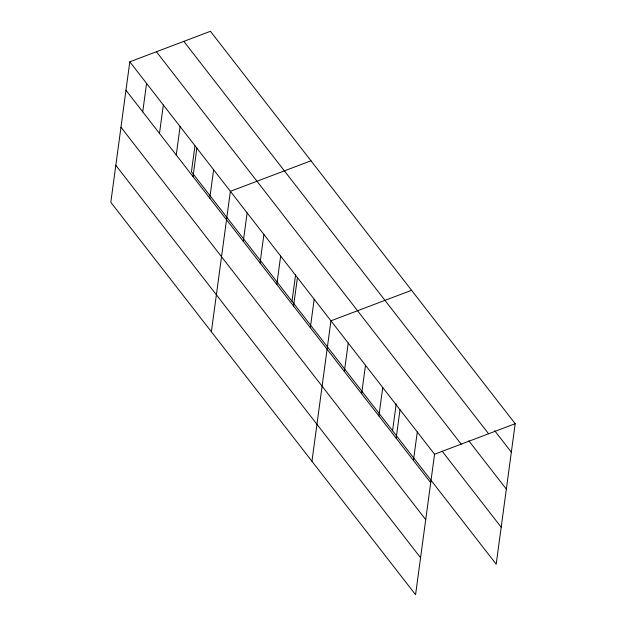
<?xml version="1.0" encoding="UTF-8"?>
<svg xmlns="http://www.w3.org/2000/svg" width="626" height="626" viewBox="0 0 626 626"><rect width="100%" height="100%" fill="white"/><g stroke="black" fill="none" stroke-linecap="round" stroke-linejoin="round"><path stroke-width="0.94" d="M129.809 61.81L110.818 202.292L415.57 594.7L434.561 454.226L129.809 61.81L210.43 31.3L515.182 423.708L496.191 564.19L191.439 171.774L194.936 145.897M142.728 111.843L146.57 83.399M159.489 133.432L163.331 104.98M176.25 155.013L180.092 126.562M193.011 176.595L196.854 148.143M209.773 198.176L213.615 169.724M211.385 331.788L230.376 191.306L310.997 160.796M243.295 241.339L247.137 212.887M260.056 262.928L263.898 234.476M276.817 284.509L280.659 256.057M292.006 301.27L295.628 274.47M293.578 306.091L297.42 277.639M310.339 327.672L314.182 299.22M311.951 461.284L330.943 320.802L411.564 290.292M344.37 371.492L348.212 343.04M361.64 393.731L365.482 365.279M378.91 415.961L382.752 387.517M392.572 430.766L396.195 403.966M396.18 438.2L400.022 409.748M413.442 460.439L417.292 431.987M434.561 454.226L515.182 423.708M494.665 430.696L511.332 452.16M183.825 41.371L488.577 433.779M468.819 440.821L506.34 489.133M156.414 51.747L461.166 444.155M442.23 451.307L501.183 527.217M125.967 90.261L430.711 482.677M120.967 127.234L425.719 519.643M115.818 165.319L420.57 557.735"/></g></svg>
